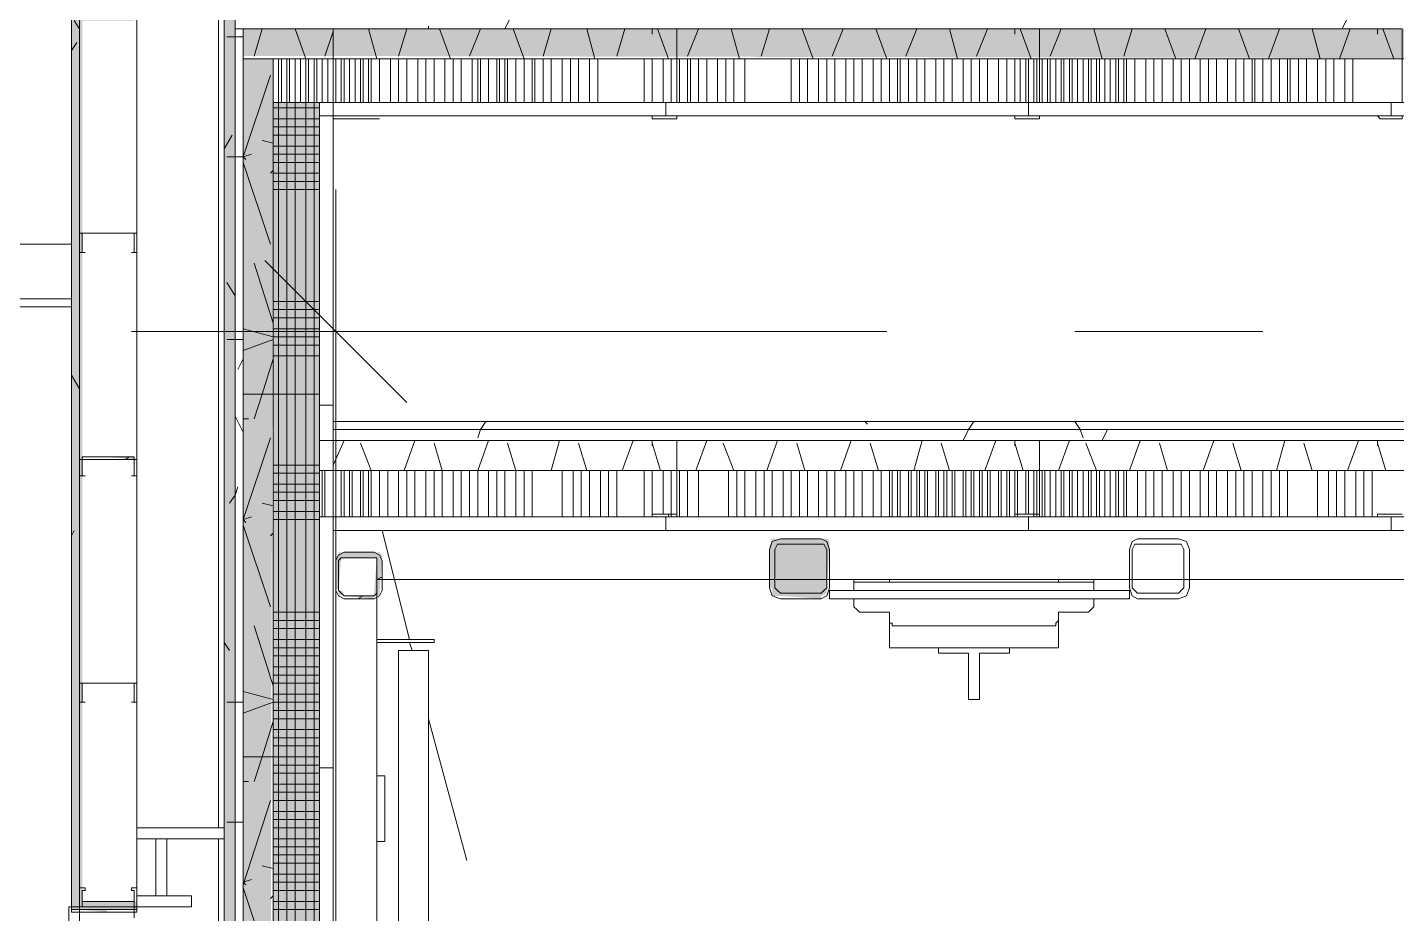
# Model space of a CAD drawing. Header units: metres. Extents: x -2 to 237, y -8 to 52.
# Drawn here: x 41.071 to 43.373, y 32.664 to 34.154 of the extents above; entities that cross this region are included whole.
import ezdxf

# ---------------------------------------------------------------- set-up
doc = ezdxf.new("R2010")
doc.units = ezdxf.units.M
doc.layers.add('HVAC - Ductos', color=5, linetype='Continuous', lineweight=0)
doc.layers.add('PDF3_Geometry', color=7, linetype='Continuous', lineweight=0, true_color=0xaaaaaa)
doc.layers.add('PDF3_Solid Fills', color=7, linetype='Continuous', lineweight=0, true_color=0xffffff)

msp = doc.modelspace()

# ---------------------------------------------------------------- hatches: boundary and pattern name
at = {"layer": 'PDF3_Solid Fills', "lineweight": 0, "transparency": 33554559}
h = msp.add_hatch(color=256, dxfattribs=at)
h.paths.add_polyline_path([(41.1589, 32.6758), (41.1589, 34.1837), (41.1452, 34.1837), (41.1452, 32.6758)])
h.paths.add_polyline_path([(41.1635, 34.1653), (41.2506, 34.1653), (41.2506, 34.1837), (41.1635, 34.1837)])
for points in [[(41.1452, 32.6712), (41.1589, 32.6712), (41.2048, 32.6666), (41.2048, 32.6712), (41.2551, 32.6712), (41.2551, 32.6849), (41.1635, 32.6849), (41.1635, 34.1653), (41.2506, 34.1653), (41.2506, 34.1837), (41.1452, 34.1837)], [(41.4202, 24.0086), (41.4202, 34.1699), (41.4019, 34.1699), (41.4019, 24.0086)], [(41.4339, 34.1058), (41.5852, 34.1058), (43.9872, 34.1012), (43.9915, 34.1012), (43.9915, 34.1058), (44.601, 34.1058), (44.7521, 34.1012), (44.7523, 34.1012), (44.7523, 34.1516), (41.4339, 34.1516)], [(41.4843, 24.0728), (41.4843, 25.4661), (41.4798, 25.4707), (41.4843, 25.5166), (41.4798, 25.5211), (41.4843, 26.8182), (41.4798, 26.8228), (41.4843, 28.3353), (41.4798, 28.3399), (41.4843, 29.5499), (41.4798, 29.5545), (41.4843, 29.5958), (41.4798, 29.6004), (41.4843, 31.0578), (41.4798, 31.0624), (41.4843, 31.1037), (41.4798, 31.1083), (41.4843, 32.3595), (41.4798, 32.3641), (41.4843, 32.4053), (41.4798, 32.4099), (41.4843, 34.1012), (41.4339, 34.1012), (41.4339, 24.0728)], [(41.4843, 24.0728), (41.4843, 25.4661), (41.4798, 25.4707), (41.4843, 25.5166), (41.4798, 25.5211), (41.4843, 26.8182), (41.4798, 26.8228), (41.4843, 28.3353), (41.4798, 28.3399), (41.4843, 29.5499), (41.4798, 29.5545), (41.4843, 29.5958), (41.4798, 29.6004), (41.4843, 31.0578), (41.4798, 31.0624), (41.4843, 31.1037), (41.4798, 31.1083), (41.4843, 32.3595), (41.4798, 32.3641), (41.4843, 32.4053), (41.4798, 32.4099), (41.4843, 34.1012), (41.4339, 34.1012), (41.4339, 24.0728)], [(42.4194, 33.2899), (42.4148, 33.2945), (42.3231, 33.2945), (42.3185, 33.2808), (42.3185, 33.212), (42.3231, 33.212), (42.3231, 33.1983), (42.3369, 33.1983), (42.4056, 33.1937), (42.4056, 33.1983), (42.4148, 33.2029)]]:
    msp.add_hatch(color=256, dxfattribs=at).paths.add_polyline_path(points)
h = msp.add_hatch(color=256, dxfattribs=at)
h.paths.add_polyline_path([(41.5119, 29.6004), (41.4843, 29.5958), (41.4843, 29.5545), (41.5119, 29.5545), (41.4843, 29.5499), (41.4843, 28.3399), (41.5119, 28.3399), (41.4843, 28.3353), (41.4843, 26.8228), (41.5119, 26.8228), (41.4843, 26.8182), (41.4843, 26.7724), (41.5622, 26.7724), (41.5622, 34.0279), (41.4843, 34.0279), (41.4843, 32.4099), (41.5119, 32.4099), (41.4843, 32.4053), (41.4843, 32.3641), (41.5119, 32.3641), (41.4843, 32.3595), (41.4843, 31.1083), (41.5119, 31.1083), (41.4843, 31.1037), (41.4843, 31.0624), (41.5119, 31.0624), (41.4843, 31.0578), (41.4843, 29.6004)])
h.paths.add_polyline_path([(41.5119, 25.4707), (41.4843, 25.4661), (41.4843, 24.1506), (41.5622, 24.1506), (41.5622, 26.7678), (41.4843, 26.7678), (41.4843, 25.5211), (41.5119, 25.5211), (41.4843, 25.5166), (41.4843, 25.4707)])
h = msp.add_hatch(color=256, dxfattribs=at)
h.paths.add_polyline_path([(41.5119, 29.6004), (41.4843, 29.5958), (41.4843, 29.5545), (41.5119, 29.5545), (41.4843, 29.5499), (41.4843, 28.3399), (41.5119, 28.3399), (41.4843, 28.3353), (41.4843, 26.8228), (41.5119, 26.8228), (41.4843, 26.8182), (41.4843, 26.7724), (41.5622, 26.7724), (41.5622, 34.0279), (41.4843, 34.0279), (41.4843, 32.4099), (41.5119, 32.4099), (41.4843, 32.4053), (41.4843, 32.3641), (41.5119, 32.3641), (41.4843, 32.3595), (41.4843, 31.1083), (41.5119, 31.1083), (41.4843, 31.1037), (41.4843, 31.0624), (41.5119, 31.0624), (41.4843, 31.0578), (41.4843, 29.6004)])
h.paths.add_polyline_path([(41.5119, 25.4707), (41.4843, 25.4661), (41.4843, 24.1506), (41.5622, 24.1506), (41.5622, 26.7678), (41.4843, 26.7678), (41.4843, 25.5211), (41.5119, 25.5211), (41.4843, 25.5166), (41.4843, 25.4707)])
h = msp.add_hatch(color=256, dxfattribs=at)
h.paths.add_polyline_path([(41.2506, 33.4275), (41.2506, 33.432), (41.2048, 33.432)])
h.paths.add_polyline_path([(41.1635, 33.4275), (41.1589, 33.4275), (41.1589, 33.4), (41.1589, 33.4)])
h = msp.add_hatch(color=256, dxfattribs=at)
h.paths.add_polyline_path([(41.5943, 33.2075), (41.5943, 33.1983), (41.6035, 33.2029), (41.5989, 33.2075)])
h.paths.add_polyline_path([(41.5898, 33.2075), (41.5943, 33.212), (41.5989, 33.2625), (41.6585, 33.2625), (41.6539, 33.2029), (41.6631, 33.1983), (41.6631, 33.2029), (41.6677, 33.2664), (41.6677, 33.2671), (41.6631, 33.2716), (41.5943, 33.2716), (41.5898, 33.2625)])
h.paths.add_polyline_path([(41.6035, 33.1983), (41.6537, 33.1937), (41.6539, 33.1937), (41.6539, 33.1983)])

# ---------------------------------------------------------------- linework, layer by layer
at = {"layer": 'HVAC - Ductos', "lineweight": 0}
for points in [[(41.5898, 24.2057), (41.5898, 29.1099), (41.5898, 33.8812)], [(41.4706, 33.7621), (41.5898, 33.6429), (41.7089, 33.5237)], [(41.3515, 33.6429), (41.5898, 33.6429), (41.8281, 33.6429)]]:
    msp.add_lwpolyline(points, dxfattribs=at)
at = {"layer": 'PDF3_Geometry', "lineweight": 0}
for points in [[(41.2506, 32.6575), (41.2506, 32.6757), (41.2552, 32.6757), (41.2552, 34.1653), (41.2552, 34.1837), (41.2552, 34.1653), (41.2552, 32.6849), (41.2552, 32.6712), (41.2552, 32.6666), (41.1452, 32.6666), (41.1452, 34.1837), (41.1589, 34.1837), (41.1452, 34.1837), (41.1452, 32.6757), (41.1406, 32.6757), (41.1406, 25.2094), (41.2506, 25.2094), (41.2506, 25.3194)], [(44.8165, 34.1837), (44.8027, 34.1837), (44.6515, 34.1837), (41.4019, 34.1837), (41.2552, 34.1837), (41.2552, 32.6666), (41.1589, 32.6666), (41.1589, 34.1837), (41.1452, 34.1837), (41.1452, 32.6712), (41.1589, 32.6712), (41.1589, 32.6666), (41.2552, 32.6666)], [(41.5119, 34.1837), (41.4019, 34.1837), (41.2552, 34.1837), (41.2552, 32.6757), (41.1589, 32.6757), (41.1589, 34.1837), (41.1452, 34.1837), (41.1589, 34.1837), (41.1452, 34.1837), (41.1452, 32.6757), (41.1589, 32.6757), (41.1589, 34.1653), (41.1589, 32.6849)], [(41.1452, 32.6757), (41.1452, 34.1837), (41.1452, 32.6757)], [(41.1452, 32.6666), (41.1452, 34.1837), (41.1452, 32.6666)], [(41.5119, 34.1837), (41.4019, 34.1837), (41.4019, 34.005), (41.4019, 24.1736), (41.4019, 23.9902), (44.8348, 23.9902), (45.4077, 23.9902), (45.4077, 24.0086), (44.8623, 24.0086)], [(41.4019, 32.8087), (41.4019, 34.1837), (41.4019, 32.8087)], [(41.4019, 32.8087), (41.4019, 34.1837), (41.4019, 32.8087)], [(41.4019, 32.8087), (41.4019, 34.1837), (41.4019, 32.8087)], [(41.4019, 32.8087), (41.4019, 34.1837), (41.4019, 32.8087)], [(41.4019, 23.9948), (41.4019, 34.1837), (41.4019, 23.9948)], [(44.8348, 24.0086), (41.4202, 24.0086), (41.4202, 24.0224), (41.5852, 24.0224), (42.1627, 24.0224), (41.5852, 24.0224), (41.4339, 24.0224), (41.4339, 24.0728), (41.4339, 24.1736), (41.4339, 34.005), (41.4339, 34.1012), (41.4339, 34.1516), (42.1214, 34.1516), (41.4202, 34.1516), (41.4202, 34.1699), (44.8027, 34.1699), (44.8027, 34.1516), (44.601, 34.1516)], [(45.7882, 24.0086), (45.7882, 23.9902), (45.4077, 23.9902), (45.4077, 24.0086), (44.8348, 24.0086), (44.8348, 23.9948), (44.8348, 23.9994), (44.8348, 24.0086), (41.4202, 24.0086), (41.4202, 24.0224), (41.4202, 24.1736), (41.4202, 34.005), (41.4202, 34.1516), (41.4202, 34.1699), (44.6515, 34.1699), (44.8027, 34.1699), (44.8165, 34.1699)], [(43.3818, 34.1012), (42.7723, 34.1012), (42.1627, 34.1012), (41.5852, 34.1012), (41.4339, 34.1012), (41.4339, 34.1516), (42.1214, 34.1516)], [(42.7356, 34.1516), (42.1627, 34.1516)], [(43.3452, 34.1516), (42.7723, 34.1516)], [(42.1627, 24.0224), (41.5852, 24.0224), (41.4339, 24.0224), (41.4339, 24.0728), (41.5852, 24.0728), (44.6515, 24.0728), (44.8348, 24.0728), (44.8348, 24.0224), (44.8348, 24.0728), (44.6515, 24.0728), (41.5852, 24.0728), (41.4843, 24.0728), (41.4843, 24.1506), (41.4843, 24.1736), (41.4843, 24.4944), (41.4843, 24.0728), (41.4339, 24.0728), (41.4339, 34.1012), (41.4843, 34.1012), (41.4843, 33.5375), (41.4843, 32.9279), (41.4843, 32.4099)], [(41.5622, 31.7637), (41.5622, 32.3595), (41.5622, 34.0279), (41.4843, 34.0279), (41.4843, 33.5375), (41.4843, 32.9279), (41.4843, 32.4099), (41.4843, 32.9279), (41.4843, 33.5375), (41.4843, 34.005), (41.4843, 34.0279), (41.4843, 34.1012), (41.5852, 34.1012), (42.1627, 34.1012), (42.7723, 34.1012), (43.3818, 34.1012)], [(41.5622, 33.4091), (41.5622, 33.4595), (41.5622, 34.005), (41.5622, 34.0279), (41.5852, 34.0279), (42.1627, 34.0279), (42.7723, 34.0279), (43.3818, 34.0279), (43.9915, 34.0279), (44.601, 34.0279), (44.6515, 34.0279), (44.6744, 34.0279), (44.6744, 33.5329)], [(41.4019, 34.005), (41.4019, 24.1736)], [(41.5852, 24.1736), (41.5852, 24.5906), (44.0418, 24.5906), (44.0418, 24.609), (44.0418, 24.774), (44.0418, 33.3083), (44.0418, 33.4779), (44.0418, 33.4916), (41.5852, 33.4916), (41.5852, 34.005), (44.6515, 34.005), (44.6515, 24.1736)], [(40.916, 33.6979), (41.1452, 33.6979)], [(42.5156, 33.6429), (41.2461, 33.6429)], [(43.1481, 33.6429), (42.8318, 33.6429)], [(41.5852, 33.4916), (41.5852, 33.4779)], [(44.0098, 24.774), (44.0098, 33.3083), (44.0098, 33.4091), (44.0098, 33.4595), (41.5852, 33.4595), (41.5852, 33.4779), (44.0235, 33.4779), (44.0235, 33.4595), (44.0235, 33.3083), (44.0235, 24.774)], [(43.9594, 28.6012), (43.9594, 29.2108), (43.9594, 29.8203), (43.9594, 30.43), (43.9594, 31.0395), (43.9594, 31.6491), (43.9594, 32.2587), (43.9594, 32.8683), (43.9594, 33.3083), (43.9594, 33.3312), (43.9594, 33.4091), (43.3818, 33.4091), (42.7723, 33.4091), (42.1627, 33.4091), (41.5852, 33.4091), (41.5622, 33.4091), (41.5622, 33.4595), (41.5852, 33.4595)], [(43.3818, 33.4595), (43.3452, 33.4595), (43.3406, 33.4595), (43.3406, 33.4504), (43.3406, 33.4595), (43.3452, 33.4595), (43.3818, 33.4595)], [(43.8585, 33.3083), (43.8814, 33.3083), (43.8814, 24.7786), (43.8814, 33.3083), (43.8814, 33.3312), (43.3727, 33.3312), (43.8814, 33.3312), (43.8814, 33.3083), (41.5852, 33.3083), (41.5852, 33.3312), (42.1306, 33.3312), (41.5852, 33.3312), (41.5622, 33.3312), (41.5622, 33.4091), (41.5852, 33.4091), (42.1627, 33.4091), (42.7723, 33.4091), (43.3818, 33.4091), (43.9594, 33.4091), (43.9594, 33.3312), (43.3727, 33.3312)], [(42.1306, 33.3312), (41.5852, 33.3312), (41.5622, 33.3312), (41.5622, 32.3595), (41.5622, 31.7637), (41.5622, 32.3595), (41.5622, 33.3312), (41.5852, 33.3312), (41.5852, 32.4374)], [(42.1489, 33.3312), (42.1489, 33.3358)], [(42.1535, 33.3312), (42.7402, 33.3312)], [(42.7631, 33.3312), (43.3544, 33.3312)], [(43.3818, 33.3358), (43.3406, 33.3358), (43.3406, 33.3312), (43.3635, 33.3312), (43.3635, 33.3129), (43.3635, 33.3083), (43.3818, 33.3083), (43.3452, 33.3083), (43.3406, 33.3083), (43.3452, 33.3083), (43.3498, 33.3083), (43.3452, 33.3083), (43.3406, 33.3083), (43.3452, 33.3083), (43.3818, 33.3083), (43.3635, 33.3083), (43.3635, 33.3129), (43.3635, 33.3312), (43.3818, 33.3312)], [(41.5852, 32.4374), (41.5852, 33.3083), (43.8585, 33.3083)], [(41.6677, 33.3083), (41.7135, 33.1249)], [(41.6585, 33.2257), (43.8494, 33.2257), (43.8494, 30.5262), (41.6585, 30.5262), (41.6585, 33.2257), (43.8494, 33.2257), (43.8494, 30.5262), (41.6585, 30.5262), (41.6585, 33.2257), (41.6677, 33.2303)], [(42.4606, 33.2166), (42.4606, 33.2212), (42.4606, 33.2257), (42.4606, 33.2212), (42.4606, 33.2166), (42.4606, 33.2075)], [(42.4606, 33.2257), (42.4652, 33.2257), (42.4698, 33.2257), (42.5156, 33.2257), (42.5202, 33.2257), (42.5248, 33.2257), (42.5294, 33.2257), (42.7952, 33.2257), (42.7998, 33.2257), (42.8044, 33.2257), (42.8089, 33.2257), (42.8548, 33.2257), (42.8594, 33.2257), (42.8639, 33.2257)], [(42.4606, 33.2212), (42.4652, 33.2212), (42.4698, 33.2212), (42.5156, 33.2212), (42.5202, 33.2212), (42.5248, 33.2212), (42.5294, 33.2212), (42.7952, 33.2212), (42.7998, 33.2212), (42.8044, 33.2212), (42.8089, 33.2212), (42.8548, 33.2212), (42.8594, 33.2212), (42.8639, 33.2212)], [(42.4835, 33.2257), (42.511, 33.2257)], [(42.511, 33.2212), (42.4835, 33.2212)], [(42.5156, 33.2257), (42.5202, 33.2257), (42.5156, 33.2257)], [(42.5156, 33.2212), (42.5202, 33.2212), (42.5156, 33.2212)], [(42.5202, 33.2257), (42.5202, 33.2212)], [(42.8044, 33.2212), (42.8044, 33.2257)], [(42.8089, 33.2257), (42.8044, 33.2257), (42.8089, 33.2257)], [(42.8089, 33.2212), (42.8044, 33.2212), (42.8089, 33.2212)], [(42.8135, 33.2257), (42.841, 33.2257)], [(42.841, 33.2212), (42.8135, 33.2212)], [(42.8639, 33.2075), (42.8639, 33.2166), (42.8639, 33.2212), (42.8639, 33.2257), (42.8639, 33.2212), (42.8639, 33.2166)], [(41.6265, 33.1937), (41.6356, 33.1983)], [(42.8639, 33.1937), (42.8639, 33.18), (42.8594, 33.1754), (42.8548, 33.1708), (42.8089, 33.1708), (42.8044, 33.1708), (42.8044, 33.1662), (42.8044, 33.157), (42.7998, 33.1525), (42.7998, 33.1479), (42.7952, 33.1479), (42.5294, 33.1479), (42.5248, 33.1479), (42.5248, 33.1525), (42.5202, 33.1525), (42.5202, 33.157), (42.5202, 33.1662), (42.5202, 33.1708), (42.5156, 33.1708), (42.4698, 33.1708), (42.4652, 33.1754), (42.4606, 33.18), (42.4606, 33.1937)], [(42.5202, 33.1662), (42.5202, 33.1249), (42.5202, 33.1203), (42.5202, 33.1157), (42.5202, 33.1112), (42.8044, 33.1112), (42.8044, 33.1157), (42.8044, 33.1203), (42.8044, 33.1249), (42.8044, 33.1662)], [(41.7135, 33.1203), (41.7181, 33.1066)], [(41.7456, 32.5795), (41.7456, 32.2816), (41.7456, 33.1066), (41.6952, 33.1066), (41.6952, 32.2816), (41.6952, 31.7179), (41.6952, 32.2816), (41.6952, 32.5979), (41.6493, 32.5979), (41.6493, 32.5474)], [(41.6585, 33.102), (41.6585, 33.0653), (41.6585, 33.102)], [(41.6585, 33.0653), (41.6585, 33.102)], [(41.6585, 33.0653), (41.6585, 33.102)], [(41.6493, 32.5062), (41.6493, 32.5979), (41.6952, 32.5979), (41.6952, 33.0745)], [(41.7456, 32.5979), (41.7456, 32.2816), (41.7456, 33.0745)], [(41.7456, 32.992), (41.8098, 32.7537)], [(41.6585, 32.8958), (41.6585, 32.7858)], [(41.6585, 32.8591), (41.6585, 32.8545), (41.6585, 32.8591), (41.6585, 32.8866), (41.6585, 32.8912), (41.6585, 32.8866)], [(41.6585, 32.8087), (41.6585, 32.8041), (41.6585, 32.8087), (41.6585, 32.8362), (41.6585, 32.8407), (41.6585, 32.8362)], [(41.4019, 32.8087), (41.2552, 32.8087), (41.4019, 32.8087)], [(41.4019, 32.8087), (41.4019, 32.7903), (41.3056, 32.7903), (41.4019, 32.7903)], [(41.2872, 32.7903), (41.2872, 32.6941), (41.2872, 32.7903)], [(41.4019, 32.3595), (41.4019, 32.7903)], [(41.4019, 32.7903), (41.4019, 32.3595)], [(41.1635, 32.6849), (41.2506, 32.6849)], [(41.3056, 32.6941), (41.3469, 32.6941), (41.3056, 32.6941)], [(41.2552, 25.1957), (41.2872, 25.1957), (41.2872, 25.1911), (41.2552, 25.1911), (41.2552, 25.2094), (41.1589, 25.2094), (41.1589, 32.6757), (41.1452, 32.6757)], [(41.1589, 32.6712), (41.2552, 32.6712)], [(41.2552, 32.6666), (41.2552, 32.6712)]]:
    msp.add_lwpolyline(points, dxfattribs=at)
for points in [[(41.1452, 32.6757), (41.1589, 32.6757), (41.1589, 34.1837), (41.1452, 34.1837)], [(41.1452, 32.6666), (41.1589, 32.6666), (41.1589, 34.1837), (41.1452, 34.1837)], [(41.3927, 32.8087), (41.3927, 34.1837)], [(41.3927, 32.8087), (41.3927, 34.1837)], [(41.4019, 34.005), (41.4019, 34.1699), (41.4019, 34.1837), (41.4019, 34.1699)], [(41.4202, 24.0086), (41.4202, 34.1699), (41.4019, 34.1699), (41.4019, 24.0086)], [(41.4202, 34.1516), (41.4202, 24.0224), (41.4339, 24.0224), (41.4339, 34.1516)], [(41.4339, 34.1516), (41.4339, 34.1287), (41.4339, 34.1516), (41.5852, 34.1516), (41.5852, 34.0783), (41.5852, 34.1516)], [(41.5852, 34.0004), (41.6631, 34.0004), (41.5852, 34.0004), (41.5852, 34.1516)], [(41.6127, 34.1516), (41.5852, 34.1516)], [(42.1214, 34.0279), (42.1444, 34.0279), (42.1444, 34.005), (42.1627, 34.005), (42.1214, 34.005), (42.126, 34.005), (42.1214, 34.005), (42.1214, 34.0004), (42.1627, 34.0004), (42.1627, 34.005), (42.1444, 34.005), (42.1444, 34.0279), (42.1627, 34.0279), (42.1627, 34.1516), (42.1214, 34.1516), (42.1214, 34.1425), (42.1214, 34.1516), (42.1627, 34.1516), (42.1627, 34.0279)], [(42.7356, 34.1516), (42.1627, 34.1516)], [(42.731, 34.0279), (42.7539, 34.0279), (42.7539, 34.005), (42.7723, 34.005), (42.731, 34.005), (42.7402, 34.005), (42.731, 34.005), (42.731, 34.0004), (42.7723, 34.0004), (42.7723, 34.005), (42.7539, 34.005), (42.7539, 34.0279), (42.7723, 34.0279), (42.7723, 34.1516), (42.7356, 34.1516), (42.731, 34.1516), (42.731, 34.1425), (42.731, 34.1516), (42.7356, 34.1516), (42.7723, 34.1516), (42.7723, 34.0279)], [(43.3452, 34.1516), (42.7723, 34.1516)], [(43.3406, 34.0279), (43.3635, 34.0279), (43.3635, 34.005), (43.3818, 34.005), (43.3452, 34.005), (43.3406, 34.005), (43.3452, 34.005), (43.3498, 34.005), (43.3452, 34.005), (43.3406, 34.005), (43.3452, 34.0004), (43.3818, 34.0004), (43.3818, 34.005), (43.3635, 34.005), (43.3635, 34.0279), (43.3818, 34.0279), (43.3818, 34.1516), (43.3452, 34.1516), (43.3406, 34.1516), (43.3406, 34.1425), (43.3406, 34.1516), (43.3452, 34.1516), (43.3818, 34.1516), (43.3818, 34.0279)], [(41.4843, 34.0279), (41.5852, 34.0279), (42.1627, 34.0279), (42.7723, 34.0279), (43.3818, 34.0279), (43.9915, 34.0279), (44.601, 34.0279), (44.6515, 34.0279), (44.6744, 34.0279), (44.6744, 34.1012), (44.6515, 34.1012), (44.601, 34.1012), (43.9915, 34.1012), (43.3818, 34.1012), (42.7723, 34.1012), (42.1627, 34.1012), (41.5852, 34.1012), (41.4843, 34.1012)], [(44.6515, 34.005), (44.6515, 34.0279), (44.601, 34.0279), (43.9915, 34.0279), (43.3818, 34.0279), (42.7723, 34.0279), (42.1627, 34.0279), (41.5852, 34.0279), (41.5622, 34.0279), (41.5622, 34.005), (41.5852, 34.005)], [(41.5852, 34.005), (41.5622, 34.005), (41.5622, 33.4595), (41.5852, 33.4595)], [(41.1452, 33.7895), (38.4685, 33.7895), (38.4685, 33.6979), (38.4685, 33.6841), (41.1452, 33.6841)], [(41.2552, 33.7758), (41.2552, 33.8079), (41.2506, 33.8079), (41.1635, 33.8079), (41.1589, 33.8079), (41.1589, 33.7758), (41.1681, 33.7758), (41.1635, 33.7758), (41.1635, 33.8079), (41.2506, 33.8079), (41.2506, 33.7758), (41.2461, 33.7758)], [(41.5622, 33.4962), (41.5622, 33.5191), (41.5852, 33.5191), (41.5852, 33.5375), (41.5852, 33.5007), (41.5852, 33.4962), (41.5852, 33.5007), (41.5852, 33.5053), (41.5852, 33.5007), (41.5852, 33.4962), (41.5852, 33.5007), (41.5852, 33.5375), (41.5852, 33.5191), (41.5806, 33.5191), (41.5622, 33.5191), (41.5622, 33.5375), (41.4339, 33.5375), (41.4339, 33.5007), (41.4339, 33.4962), (41.4431, 33.4962), (41.4339, 33.4962), (41.4339, 33.5007), (41.4339, 33.5375), (41.5622, 33.5375)], [(41.5852, 33.4779), (44.0418, 33.4779), (44.0418, 33.4916), (41.5852, 33.4916)], [(41.5852, 33.4595), (44.0235, 33.4595), (44.0235, 33.4779), (41.5852, 33.4779)], [(44.0098, 33.4595), (41.5622, 33.4595), (41.5622, 33.4091), (41.5852, 33.4091), (42.1627, 33.4091), (42.7723, 33.4091), (43.3818, 33.4091), (44.0052, 33.4091), (44.0098, 33.4091)], [(41.5852, 33.3083), (41.6631, 33.3083), (41.5852, 33.3083), (41.5852, 33.4595)], [(41.6127, 33.4595), (41.5852, 33.4595)], [(42.1214, 33.3312), (42.1444, 33.3312), (42.1444, 33.3129), (42.1444, 33.3083), (42.1627, 33.3083), (42.1214, 33.3083), (42.126, 33.3083), (42.1214, 33.3083), (42.1627, 33.3083), (42.1444, 33.3083), (42.1444, 33.3129), (42.1444, 33.3312), (42.1627, 33.3312), (42.1627, 33.3358), (42.1627, 33.4595), (42.1214, 33.4595), (42.1214, 33.4504), (42.1214, 33.4595), (42.1627, 33.4595), (42.1627, 33.3358), (42.1214, 33.3358)], [(42.731, 33.3312), (42.7539, 33.3312), (42.7539, 33.3129), (42.7539, 33.3083), (42.7723, 33.3083), (42.731, 33.3083), (42.7402, 33.3083), (42.731, 33.3083), (42.7723, 33.3083), (42.7539, 33.3083), (42.7539, 33.3129), (42.7539, 33.3312), (42.7723, 33.3312), (42.7723, 33.3358), (42.7723, 33.4595), (42.7356, 33.4595), (42.731, 33.4595), (42.731, 33.4504), (42.731, 33.4595), (42.7356, 33.4595), (42.7723, 33.4595), (42.7723, 33.3358), (42.731, 33.3358)], [(41.2552, 33.3999), (41.2552, 33.4275), (41.2506, 33.4275), (41.2506, 33.432), (41.1635, 33.432), (41.1635, 33.4275), (41.1589, 33.4275), (41.1589, 33.3999), (41.1681, 33.3999), (41.1635, 33.3999), (41.1635, 33.4275), (41.2506, 33.4275), (41.2506, 33.3999), (41.2461, 33.3999)], [(42.1535, 33.3312), (42.7402, 33.3312)], [(42.7631, 33.3312), (43.3544, 33.3312)], [(42.4194, 33.2762), (42.4148, 33.2899), (42.4056, 33.2945), (42.3369, 33.2945), (42.3231, 33.2899), (42.3185, 33.2762), (42.3185, 33.212), (42.3231, 33.1983), (42.3369, 33.1937), (42.4056, 33.1937), (42.4148, 33.1983), (42.4194, 33.212)], [(42.3369, 33.2854), (42.4056, 33.2854), (42.4102, 33.2854), (42.4148, 33.2762), (42.4148, 33.212), (42.4102, 33.2075), (42.4056, 33.2029), (42.3369, 33.2029), (42.3323, 33.2075), (42.3277, 33.212), (42.3277, 33.2762), (42.3323, 33.2854)], [(43.0244, 33.2762), (43.0198, 33.2899), (43.006, 33.2945), (42.9372, 33.2945), (42.9281, 33.2899), (42.9235, 33.2762), (42.9235, 33.212), (42.9281, 33.1983), (42.9372, 33.1937), (43.006, 33.1937), (43.0198, 33.1983), (43.0244, 33.212)], [(42.9372, 33.2854), (43.006, 33.2854), (43.0106, 33.2854), (43.0152, 33.2762), (43.0152, 33.212), (43.0106, 33.2075), (43.006, 33.2029), (42.9372, 33.2029), (42.9327, 33.2075), (42.9281, 33.212), (42.9281, 33.2762), (42.9327, 33.2854)], [(41.5898, 33.2075), (41.5943, 33.1983), (41.6035, 33.1937), (41.6539, 33.1937), (41.6631, 33.1983), (41.6677, 33.2075), (41.6677, 33.2579), (41.6631, 33.267), (41.6539, 33.2716), (41.6035, 33.2716), (41.5943, 33.267), (41.5898, 33.2579)], [(41.6539, 33.1983), (41.6035, 33.1983), (41.5989, 33.2029), (41.5943, 33.2075), (41.5943, 33.2579), (41.5989, 33.2625), (41.6035, 33.2625), (41.6539, 33.2625), (41.6585, 33.2625), (41.6585, 33.2579), (41.6585, 33.2075), (41.6585, 33.2029)], [(42.9235, 33.2075), (42.4194, 33.2075), (42.4194, 33.1937), (42.9235, 33.1937)], [(41.7548, 33.1249), (41.6585, 33.1249), (41.6585, 33.0516), (41.6585, 33.1203), (41.7548, 33.1203)], [(41.6585, 33.0653), (41.6585, 33.102)], [(41.6585, 33.102), (41.6585, 33.0653)], [(42.6714, 33.0241), (42.6714, 33.102), (42.7219, 33.102), (42.7219, 33.1112), (42.6027, 33.1112), (42.6027, 33.102), (42.6531, 33.102), (42.6531, 33.0241)], [(41.2552, 33.0195), (41.2552, 33.0516), (41.2506, 33.0516), (41.1635, 33.0516), (41.1589, 33.0516), (41.1589, 33.0195), (41.1681, 33.0195), (41.1635, 33.0195), (41.1635, 33.0516), (41.2506, 33.0516), (41.2506, 33.0195), (41.2461, 33.0195)], [(41.5622, 32.8866), (41.5622, 32.9095), (41.5852, 32.9095), (41.5852, 32.9279), (41.5852, 32.8866), (41.5852, 32.8958), (41.5852, 32.8866), (41.5852, 32.9279), (41.5852, 32.9095), (41.5806, 32.9095), (41.5622, 32.9095), (41.5622, 32.9279), (41.4339, 32.9279), (41.4339, 32.8912), (41.4339, 32.8866), (41.4431, 32.8866), (41.4339, 32.8866), (41.4339, 32.8912), (41.4339, 32.9279), (41.5622, 32.9279)], [(41.6723, 32.7858), (41.6723, 32.8958), (41.6631, 32.8958), (41.6585, 32.8958), (41.6585, 32.7858), (41.6631, 32.7858)], [(41.2552, 32.7903), (41.2872, 32.7903), (41.3056, 32.7903), (41.3056, 32.6941), (41.3469, 32.6941), (41.2552, 32.6941), (41.2552, 32.6757), (41.3469, 32.6757), (41.2552, 32.6757), (41.2552, 32.6941), (41.2872, 32.6941), (41.2552, 32.6941), (41.2872, 32.6941), (41.2872, 32.7903), (41.2872, 32.6941), (41.3056, 32.6941), (41.3056, 32.7903), (41.2872, 32.7903), (41.2552, 32.7903), (41.2552, 32.8087), (41.4019, 32.8087), (41.2552, 32.8087)], [(41.3927, 32.3595), (41.3927, 32.7903)], [(41.3973, 32.3595), (41.3927, 32.3595), (41.3973, 32.3595), (41.4019, 32.3595), (41.4019, 32.7903), (41.4019, 32.3595), (41.4019, 32.7903), (41.4019, 32.3595), (41.3973, 32.3595), (41.3927, 32.3595)], [(41.3927, 32.3595), (41.3927, 32.7903)], [(41.4019, 32.3595), (41.4019, 32.7903)], [(41.1589, 32.7079), (41.1589, 32.6757), (41.1635, 32.6757), (41.2506, 32.6757), (41.2552, 32.6757), (41.2552, 32.7079), (41.2461, 32.7079), (41.2461, 32.7033), (41.2506, 32.7033), (41.2506, 32.6757), (41.1635, 32.6757), (41.1635, 32.7033), (41.1681, 32.7033), (41.1681, 32.7079)], [(41.3469, 32.6941), (41.3469, 32.6757)], [(41.1589, 32.6757), (41.2506, 32.6757)]]:
    msp.add_lwpolyline(points, close=True, dxfattribs=at)
at = {"layer": 'PDF3_Geometry', "color": 254, "lineweight": 0, "true_color": 0xeaeaea}
for points in [[(43.2902, 34.1699), (43.2948, 34.1791), (43.2902, 34.1699), (43.281, 34.1516)], [(41.7456, 34.1562), (41.7456, 34.1516)], [(41.8831, 34.1699), (41.8831, 34.1745), (41.8831, 34.1699), (41.8739, 34.1516)], [(41.4202, 34.1379), (41.4064, 34.1379), (41.4202, 34.1379), (41.4339, 34.1379)], [(41.7548, 34.0279), (41.7548, 34.1012)], [(41.8464, 34.1012), (41.8464, 34.0279)], [(41.8923, 34.1012), (41.8923, 34.0279)], [(41.906, 34.1012), (41.906, 34.0279)], [(42.1994, 34.1012), (42.1994, 34.0279)], [(42.4606, 34.1012), (42.4606, 34.0279)], [(42.4744, 34.1012), (42.4744, 34.0279)], [(42.4927, 34.1012), (42.4927, 34.0279)], [(42.5064, 34.1012), (42.5064, 34.0279)], [(42.5202, 34.1012), (42.5202, 34.0279)], [(42.5523, 34.1012), (42.5523, 34.0279)], [(42.6256, 34.1012), (42.6256, 34.0279)], [(43.0244, 34.0279), (43.0244, 34.1012)], [(43.1023, 34.1012), (43.1023, 34.0279)], [(43.116, 34.1012), (43.116, 34.0279)], [(43.1481, 34.1012), (43.1481, 34.0279)], [(43.1619, 34.1012), (43.1619, 34.0279)], [(43.1756, 34.1012), (43.1756, 34.0279)], [(41.4019, 33.9499), (41.4156, 33.9729)], [(41.4202, 33.9362), (41.4064, 33.9362), (41.4202, 33.9362), (41.4339, 33.9362)], [(41.4064, 33.7254), (41.4202, 33.7025), (41.4202, 33.6979), (41.4202, 33.7025)], [(41.4202, 33.6291), (41.4064, 33.6291), (41.4202, 33.6291), (41.4339, 33.6291)], [(41.4248, 33.5787), (41.4339, 33.5971)], [(41.4202, 33.5007), (41.4339, 33.4733)], [(41.8327, 33.4779), (41.8418, 33.4916), (41.8327, 33.4779), (41.8281, 33.4641)], [(42.4789, 33.4916), (42.4835, 33.4871)], [(42.6531, 33.4779), (42.6622, 33.4916), (42.6531, 33.4779), (42.6439, 33.4595)], [(42.8318, 33.4916), (42.841, 33.4779), (42.8456, 33.4641), (42.841, 33.4779)], [(42.8869, 33.4779), (42.8915, 33.4779), (42.8869, 33.4779), (42.8777, 33.4595)], [(42.6256, 33.4091), (42.6256, 33.3312)], [(42.8135, 33.3312), (42.8135, 33.4091)], [(41.411, 33.3541), (41.4202, 33.3679), (41.4248, 33.3816), (41.4202, 33.3679)], [(41.4019, 33.1203), (41.411, 33.1066)], [(41.4202, 33.0195), (41.4064, 33.0195), (41.4202, 33.0195), (41.4339, 33.0195)], [(41.5622, 32.9004), (41.4843, 32.9004)], [(41.4202, 32.8179), (41.4064, 32.8179), (41.4202, 32.8179), (41.4339, 32.8179)]]:
    msp.add_lwpolyline(points, close=True, dxfattribs=at)
at = {"layer": 'PDF3_Geometry', "color": 7, "lineweight": 0, "true_color": 0xffffff}
for points in [[(41.1498, 34.1653), (41.1589, 34.1516)], [(41.1498, 34.1653), (41.1589, 34.1516)], [(41.1452, 34.1149), (41.1543, 34.1287)], [(41.1452, 34.1149), (41.1543, 34.1287)], [(41.1452, 33.5695), (41.1589, 33.5466)], [(41.1452, 33.5695), (41.1589, 33.5466)], [(41.1452, 33.2991), (41.1498, 33.3083)], [(41.1452, 33.2991), (41.1498, 33.3083)]]:
    msp.add_lwpolyline(points, close=True, dxfattribs=at)
at = {"layer": 'PDF3_Geometry', "color": 254, "lineweight": 0, "true_color": 0xdddddd}
for points in [[(41.466, 34.1516), (41.4523, 34.1058)], [(41.5211, 34.1516), (41.5393, 34.1012)], [(41.5852, 34.1471), (41.5714, 34.1058)], [(41.5898, 34.1516), (41.5852, 34.1516)], [(41.6448, 34.1516), (41.6585, 34.1012)], [(41.7089, 34.1516), (41.6952, 34.1058)], [(41.7639, 34.1516), (41.7823, 34.1012)], [(41.8327, 34.1516), (41.8143, 34.1058)], [(41.8877, 34.1516), (41.906, 34.1012)], [(41.9519, 34.1516), (41.9381, 34.1058)], [(42.0114, 34.1516), (42.0252, 34.1012)], [(42.0756, 34.1516), (42.0619, 34.1058)], [(42.1306, 34.1516), (42.1489, 34.1012)], [(42.1994, 34.1516), (42.181, 34.1058)], [(42.2544, 34.1516), (42.2681, 34.1012)], [(42.3185, 34.1516), (42.3048, 34.1058)], [(42.3735, 34.1516), (42.3918, 34.1012)], [(42.4423, 34.1516), (42.4239, 34.1058)], [(42.4973, 34.1516), (42.5156, 34.1012)], [(42.566, 34.1516), (42.5477, 34.1058)], [(42.6211, 34.1516), (42.6348, 34.1012)], [(42.6852, 34.1516), (42.6668, 34.1058)], [(42.7402, 34.1516), (42.7585, 34.1012)], [(42.8089, 34.1516), (42.7906, 34.1058)], [(42.8639, 34.1516), (42.8777, 34.1012)], [(42.9281, 34.1516), (42.9144, 34.1058)], [(42.9831, 34.1516), (43.0015, 34.1012)], [(43.0519, 34.1516), (43.0335, 34.1012)], [(43.1068, 34.1516), (43.1252, 34.1012)], [(43.1756, 34.1516), (43.1573, 34.1012)], [(43.2306, 34.1516), (43.2444, 34.1012)], [(43.2948, 34.1516), (43.2765, 34.1012)], [(43.3498, 34.1516), (43.3681, 34.1012)], [(41.4339, 33.9362), (41.4385, 33.9316), (41.4339, 33.9362), (41.4477, 33.9408), (41.4339, 33.9362), (41.4798, 34.0737)], [(41.466, 33.9637), (41.4843, 33.9591)], [(41.4339, 33.9271), (41.4798, 33.7895)], [(41.4843, 33.9133), (41.4798, 33.9087)], [(41.4523, 33.7575), (41.4843, 33.6566)], [(41.4339, 33.6475), (41.4843, 33.6337)], [(41.4843, 33.6291), (41.4339, 33.6108)], [(41.4843, 33.5971), (41.466, 33.5375), (41.4523, 33.4962), (41.466, 33.5375)], [(41.4339, 33.3266), (41.4385, 33.322), (41.4339, 33.3266), (41.4477, 33.3312), (41.4339, 33.3266), (41.4798, 33.4641)], [(41.6035, 33.4595), (41.5852, 33.4183)], [(41.631, 33.455), (41.6493, 33.4091)], [(41.7227, 33.4595), (41.7043, 33.4091)], [(41.7548, 33.455), (41.7685, 33.4091)], [(41.8464, 33.4595), (41.8281, 33.4091)], [(41.8785, 33.455), (41.8923, 33.4091)], [(41.9656, 33.4595), (41.9519, 33.4091)], [(41.9977, 33.455), (42.0114, 33.4091)], [(42.0894, 33.4595), (42.0711, 33.4091)], [(42.1214, 33.455), (42.1352, 33.4091)], [(42.2131, 33.4595), (42.1948, 33.4091)], [(42.2406, 33.455), (42.2589, 33.4091)], [(42.3323, 33.4595), (42.3139, 33.4091)], [(42.3644, 33.455), (42.3781, 33.4091)], [(42.456, 33.4595), (42.4377, 33.4091)], [(42.4881, 33.455), (42.5019, 33.4091)], [(42.5752, 33.4595), (42.5614, 33.4091)], [(42.6073, 33.455), (42.6211, 33.4091)], [(42.6989, 33.4595), (42.6806, 33.4091)], [(42.731, 33.455), (42.7448, 33.4091)], [(42.8227, 33.4595), (42.8044, 33.4091)], [(42.8502, 33.455), (42.8685, 33.4091)], [(42.9418, 33.4595), (42.9235, 33.4091)], [(42.9739, 33.455), (42.9877, 33.4091)], [(43.0656, 33.4595), (43.0473, 33.4091)], [(43.0977, 33.455), (43.1114, 33.4091)], [(43.1848, 33.4595), (43.1711, 33.4091)], [(43.2168, 33.455), (43.2306, 33.4091)], [(43.3085, 33.4595), (43.2902, 33.4091)], [(43.3406, 33.455), (43.3544, 33.4091)], [(41.5852, 33.4137), (41.5852, 33.4091)], [(41.466, 33.3541), (41.4843, 33.3495)], [(41.4339, 33.3175), (41.4798, 33.18)], [(41.4843, 33.3037), (41.4798, 33.2991)], [(41.4523, 33.1479), (41.4843, 33.047)], [(41.4339, 33.0379), (41.4843, 33.0241)], [(41.4843, 33.0195), (41.4339, 33.0012)], [(41.4843, 32.9875), (41.466, 32.9279), (41.4523, 32.8866), (41.466, 32.9279)], [(41.4798, 32.8545), (41.4339, 32.7125)], [(41.466, 32.7445), (41.4843, 32.7399)], [(41.4477, 32.7216), (41.4339, 32.717), (41.4385, 32.7125), (41.4339, 32.717)], [(41.4339, 32.7079), (41.4798, 32.5703)], [(41.4843, 32.6941), (41.4798, 32.6895)]]:
    msp.add_lwpolyline(points, close=True, dxfattribs=at)
at = {"layer": 'PDF3_Geometry', "color": 254, "lineweight": 0, "true_color": 0xeaeaea}
for points in [[(41.4843, 34.1012), (41.4843, 34.0279)], [(41.4935, 32.4099), (41.4935, 34.0279), (41.4935, 34.1012)], [(41.4981, 34.1012), (41.4981, 34.0279)], [(41.5073, 32.4099), (41.5073, 34.0279), (41.5073, 34.1012)], [(41.5119, 34.1012), (41.5119, 34.0279)], [(41.5211, 31.7316), (41.5211, 32.3595), (41.5211, 32.9279), (41.5211, 33.5375), (41.5211, 34.0279), (41.5211, 34.1012)], [(41.5302, 34.1012), (41.5302, 34.0279)], [(41.5393, 31.7316), (41.5393, 32.3595), (41.5393, 32.9279), (41.5393, 33.5375), (41.5393, 34.0279), (41.5393, 34.1012)], [(41.5439, 34.1012), (41.5439, 34.0279)], [(41.5531, 31.7316), (41.5531, 32.3595), (41.5531, 32.9279), (41.5531, 33.5375), (41.5531, 34.0279), (41.5531, 34.1012)], [(41.5577, 34.1012), (41.5577, 34.0279)], [(41.5668, 34.0279), (41.5668, 34.1012)], [(41.576, 34.1012), (41.576, 34.0279)], [(41.5852, 34.0279), (41.5852, 34.1012)], [(41.5898, 34.1012), (41.5898, 34.0279)], [(41.5989, 34.0279), (41.5989, 34.1012)], [(41.6035, 34.1012), (41.6035, 34.0279)], [(41.6127, 34.0279), (41.6127, 34.1012)], [(41.6219, 34.1012), (41.6219, 34.0279)], [(41.631, 34.0279), (41.631, 34.1012)], [(41.6356, 34.1012), (41.6356, 34.0279)], [(41.6448, 34.0279), (41.6448, 34.1012)], [(41.6493, 34.1012), (41.6493, 34.0279)], [(41.6631, 34.1012), (41.6631, 34.0279)], [(41.6814, 34.1012), (41.6814, 34.0279)], [(41.6952, 34.1012), (41.6952, 34.0279)], [(41.7089, 34.1012), (41.7089, 34.0279)], [(41.7273, 34.1012), (41.7273, 34.0279)], [(41.741, 34.1012), (41.741, 34.0279)], [(41.7731, 34.1012), (41.7731, 34.0279)], [(41.7869, 34.1012), (41.7869, 34.0279)], [(41.8006, 34.1012), (41.8006, 34.0279)], [(41.8189, 34.1012), (41.8189, 34.0279)], [(41.8281, 34.0279), (41.8281, 34.1012)], [(41.8327, 34.1012), (41.8327, 34.0279)], [(41.8602, 34.0279), (41.8602, 34.1012)], [(41.8648, 34.1012), (41.8648, 34.0279)], [(41.8739, 34.0279), (41.8739, 34.1012)], [(41.8785, 34.1012), (41.8785, 34.0279)], [(41.9198, 34.0279), (41.9198, 34.1012)], [(41.9243, 34.1012), (41.9243, 34.0279)], [(41.9381, 34.1012), (41.9381, 34.0279)], [(41.9519, 34.1012), (41.9519, 34.0279)], [(41.9702, 34.1012), (41.9702, 34.0279)], [(41.9839, 34.1012), (41.9839, 34.0279)], [(41.9977, 34.1012), (41.9977, 34.0279)], [(42.016, 34.1012), (42.016, 34.0279)], [(42.0298, 34.1012), (42.0298, 34.0279)], [(42.1077, 34.0279), (42.1077, 34.1012)], [(42.1214, 34.0279), (42.1214, 34.1012)], [(42.1398, 34.0279), (42.1398, 34.1012)], [(42.1535, 34.0279), (42.1535, 34.1012)], [(42.1673, 34.0279), (42.1673, 34.1012)], [(42.181, 34.0279), (42.181, 34.1012)], [(42.1856, 34.1012), (42.1856, 34.0279)], [(42.2131, 34.1012), (42.2131, 34.0279)], [(42.2314, 34.1012), (42.2314, 34.0279)], [(42.2452, 34.1012), (42.2452, 34.0279)], [(42.2589, 34.1012), (42.2589, 34.0279)], [(42.2773, 34.1012), (42.2773, 34.0279)], [(42.3552, 34.0279), (42.3552, 34.1012)], [(42.3689, 34.0279), (42.3689, 34.1012)], [(42.3827, 34.0279), (42.3827, 34.1012)], [(42.401, 34.0279), (42.401, 34.1012)], [(42.4148, 34.0279), (42.4148, 34.1012)], [(42.4285, 34.0279), (42.4285, 34.1012)], [(42.4469, 34.0279), (42.4469, 34.1012)], [(42.5339, 34.0279), (42.5339, 34.1012)], [(42.5385, 34.1012), (42.5385, 34.0279)], [(42.566, 34.0279), (42.566, 34.1012)], [(42.5798, 34.0279), (42.5798, 34.1012)], [(42.5981, 34.0279), (42.5981, 34.1012)], [(42.6119, 34.0279), (42.6119, 34.1012)], [(42.6439, 34.0279), (42.6439, 34.1012)], [(42.6577, 34.0279), (42.6577, 34.1012)], [(42.6714, 34.0279), (42.6714, 34.1012)], [(42.6852, 34.0279), (42.6852, 34.1012)], [(42.7035, 34.0279), (42.7035, 34.1012)], [(42.7173, 34.0279), (42.7173, 34.1012)], [(42.731, 34.0279), (42.731, 34.1012)], [(42.7402, 34.1012), (42.7402, 34.0279)], [(42.7494, 34.0279), (42.7494, 34.1012)], [(42.7539, 34.1012), (42.7539, 34.0279)], [(42.7631, 34.0279), (42.7631, 34.1012)], [(42.7677, 34.1012), (42.7677, 34.0279)], [(42.7769, 34.0279), (42.7769, 34.1012)], [(42.786, 34.1012), (42.786, 34.0279)], [(42.7906, 34.0279), (42.7906, 34.1012)], [(42.7998, 34.1012), (42.7998, 34.0279)], [(42.8089, 34.0279), (42.8089, 34.1012)], [(42.8135, 34.1012), (42.8135, 34.0279)], [(42.8227, 34.0279), (42.8227, 34.1012)], [(42.8273, 34.1012), (42.8273, 34.0279)], [(42.8364, 34.0279), (42.8364, 34.1012)], [(42.8456, 34.1012), (42.8456, 34.0279)], [(42.8548, 34.0279), (42.8548, 34.1012)], [(42.8594, 34.1012), (42.8594, 34.0279)], [(42.8685, 34.0279), (42.8685, 34.1012)], [(42.8731, 34.1012), (42.8731, 34.0279)], [(42.8823, 34.0279), (42.8823, 34.1012)], [(42.8915, 34.1012), (42.8915, 34.0279)], [(42.9006, 34.0279), (42.9006, 34.1012)], [(42.9052, 34.1012), (42.9052, 34.0279)], [(42.9144, 34.0279), (42.9144, 34.1012)], [(42.9189, 34.1012), (42.9189, 34.0279)], [(42.9327, 34.1012), (42.9327, 34.0279)], [(42.951, 34.1012), (42.951, 34.0279)], [(42.9648, 34.1012), (42.9648, 34.0279)], [(42.9785, 34.1012), (42.9785, 34.0279)], [(42.9969, 34.1012), (42.9969, 34.0279)], [(43.0106, 34.1012), (43.0106, 34.0279)], [(43.0427, 34.1012), (43.0427, 34.0279)], [(43.0564, 34.1012), (43.0564, 34.0279)], [(43.0702, 34.1012), (43.0702, 34.0279)], [(43.0885, 34.1012), (43.0885, 34.0279)], [(43.1298, 34.0279), (43.1298, 34.1012)], [(43.1344, 34.1012), (43.1344, 34.0279)], [(43.1894, 34.0279), (43.1894, 34.1012)], [(43.194, 34.1012), (43.194, 34.0279)], [(43.2077, 34.1012), (43.2077, 34.0279)], [(43.2214, 34.1012), (43.2214, 34.0279)], [(43.2398, 34.1012), (43.2398, 34.0279)], [(43.2535, 34.1012), (43.2535, 34.0279)], [(43.2673, 34.1012), (43.2673, 34.0279)], [(43.2856, 34.1012), (43.2856, 34.0279)], [(43.2994, 34.1012), (43.2994, 34.0279)], [(41.4843, 34.0187), (41.5622, 34.0187)], [(41.4843, 34.0004), (41.5622, 34.0004)], [(41.4843, 33.9866), (41.5622, 33.9866)], [(41.4843, 33.9729), (41.5622, 33.9729)], [(41.4843, 33.9545), (41.5622, 33.9545)], [(41.4843, 33.9408), (41.5622, 33.9408)], [(41.4843, 33.9271), (41.5622, 33.9271)], [(41.4843, 33.9087), (41.5622, 33.9087)], [(41.4843, 33.8949), (41.5622, 33.8949)], [(41.4843, 33.8812), (41.5622, 33.8812)], [(41.4843, 33.6933), (41.5622, 33.6933)], [(41.4843, 33.6795), (41.5622, 33.6795)], [(41.4843, 33.6658), (41.5622, 33.6658)], [(41.4843, 33.6475), (41.5622, 33.6475)], [(41.4843, 33.6337), (41.5622, 33.6337)], [(41.4843, 33.6199), (41.5622, 33.6199)], [(41.4843, 33.6016), (41.5622, 33.6016)], [(41.4843, 33.4183), (41.5622, 33.4183)], [(41.4843, 33.4045), (41.5622, 33.4045)], [(41.5668, 33.3312), (41.5668, 33.4091)], [(41.5714, 33.4091), (41.5714, 33.3312)], [(41.5852, 33.3312), (41.5852, 33.4091)], [(41.5898, 33.4091), (41.5898, 33.3312)], [(41.5989, 33.3312), (41.5989, 33.4091)], [(41.6035, 33.4091), (41.6035, 33.3312)], [(41.6127, 33.3312), (41.6127, 33.4091)], [(41.6173, 33.4091), (41.6173, 33.3312)], [(41.631, 33.3312), (41.631, 33.4091)], [(41.6356, 33.4091), (41.6356, 33.3312)], [(41.6448, 33.3312), (41.6448, 33.4091)], [(41.6493, 33.4091), (41.6493, 33.3312)], [(41.6631, 33.4091), (41.6631, 33.3312)], [(41.6769, 33.4091), (41.6769, 33.3312)], [(41.6952, 33.4091), (41.6952, 33.3312)], [(41.7089, 33.4091), (41.7089, 33.3312)], [(41.7227, 33.4091), (41.7227, 33.3312)], [(41.741, 33.4091), (41.741, 33.3312)], [(41.7548, 33.4091), (41.7548, 33.3312)], [(41.7685, 33.4091), (41.7685, 33.3312)], [(41.7869, 33.4091), (41.7869, 33.3312)], [(41.8006, 33.4091), (41.8006, 33.3312)], [(41.8143, 33.4091), (41.8143, 33.3312)], [(41.8281, 33.3312), (41.8281, 33.4091)], [(41.8464, 33.3312), (41.8464, 33.4091)], [(41.8602, 33.3312), (41.8602, 33.4091)], [(41.8739, 33.3312), (41.8739, 33.4091)], [(41.8923, 33.3312), (41.8923, 33.4091)], [(41.906, 33.3312), (41.906, 33.4091)], [(41.9198, 33.3312), (41.9198, 33.4091)], [(41.9702, 33.4091), (41.9702, 33.3312)], [(41.9885, 33.4091), (41.9885, 33.3312)], [(42.0023, 33.4091), (42.0023, 33.3312)], [(42.016, 33.4091), (42.016, 33.3312)], [(42.0344, 33.4091), (42.0344, 33.3312)], [(42.0481, 33.4091), (42.0481, 33.3312)], [(42.0619, 33.4091), (42.0619, 33.3312)], [(42.1077, 33.3312), (42.1077, 33.4091)], [(42.1214, 33.3312), (42.1214, 33.4091)], [(42.1398, 33.3358), (42.1398, 33.4091)], [(42.1535, 33.3312), (42.1535, 33.4091)], [(42.1673, 33.3312), (42.1673, 33.4091)], [(42.181, 33.3312), (42.181, 33.4091)], [(42.1994, 33.3312), (42.1994, 33.4091)], [(42.2498, 33.4091), (42.2498, 33.3312)], [(42.2635, 33.4091), (42.2635, 33.3312)], [(42.2773, 33.4091), (42.2773, 33.3312)], [(42.2956, 33.4091), (42.2956, 33.3312)], [(42.3094, 33.4091), (42.3094, 33.3312)], [(42.3231, 33.4091), (42.3231, 33.3312)], [(42.3415, 33.4091), (42.3415, 33.3312)], [(42.3552, 33.3312), (42.3552, 33.4091)], [(42.3689, 33.3312), (42.3689, 33.4091)], [(42.3827, 33.3312), (42.3827, 33.4091)], [(42.401, 33.3312), (42.401, 33.4091)], [(42.4148, 33.3312), (42.4148, 33.4091)], [(42.4285, 33.3312), (42.4285, 33.4091)], [(42.4469, 33.3312), (42.4469, 33.4091)], [(42.4606, 33.3312), (42.4606, 33.4091)], [(42.4744, 33.3312), (42.4744, 33.4091)], [(42.4927, 33.3312), (42.4927, 33.4091)], [(42.5064, 33.3312), (42.5064, 33.4091)], [(42.5202, 33.3312), (42.5202, 33.4091)], [(42.5248, 33.4091), (42.5248, 33.3312)], [(42.5339, 33.3312), (42.5339, 33.4091)], [(42.5385, 33.4091), (42.5385, 33.3312)], [(42.5523, 33.3312), (42.5523, 33.4091)], [(42.5568, 33.4091), (42.5568, 33.3312)], [(42.566, 33.3312), (42.566, 33.4091)], [(42.5706, 33.4091), (42.5706, 33.3312)], [(42.5798, 33.3312), (42.5798, 33.4091)], [(42.5844, 33.4091), (42.5844, 33.3312)], [(42.5981, 33.3312), (42.5981, 33.4091)], [(42.6027, 33.4091), (42.6027, 33.3312)], [(42.6119, 33.3312), (42.6119, 33.4091)], [(42.6165, 33.4091), (42.6165, 33.3312)], [(42.6302, 33.4091), (42.6302, 33.3312)], [(42.6439, 33.3312), (42.6439, 33.4091)], [(42.6485, 33.4091), (42.6485, 33.3312)], [(42.6577, 33.3312), (42.6577, 33.4091)], [(42.6622, 33.4091), (42.6622, 33.3312)], [(42.6714, 33.3312), (42.6714, 33.4091)], [(42.676, 33.4091), (42.676, 33.3312)], [(42.6852, 33.3312), (42.6852, 33.4091)], [(42.6898, 33.4091), (42.6898, 33.3312)], [(42.7035, 33.3312), (42.7035, 33.4091)], [(42.7081, 33.4091), (42.7081, 33.3312)], [(42.7173, 33.3312), (42.7173, 33.4091)], [(42.7219, 33.4091), (42.7219, 33.3312)], [(42.731, 33.3312), (42.731, 33.4091)], [(42.7356, 33.4091), (42.7356, 33.3312)], [(42.7494, 33.3358), (42.7494, 33.4091)], [(42.7539, 33.4091), (42.7539, 33.3358)], [(42.7631, 33.3312), (42.7631, 33.4091)], [(42.7677, 33.4091), (42.7677, 33.3312)], [(42.7769, 33.3312), (42.7769, 33.4091)], [(42.7814, 33.4091), (42.7814, 33.3312)], [(42.7906, 33.3312), (42.7906, 33.4091)], [(42.7998, 33.4091), (42.7998, 33.3312)], [(42.8089, 33.3312), (42.8089, 33.4091)], [(42.8227, 33.3312), (42.8227, 33.4091)], [(42.8273, 33.4091), (42.8273, 33.3312)], [(42.8364, 33.3312), (42.8364, 33.4091)], [(42.8456, 33.4091), (42.8456, 33.3312)], [(42.8548, 33.3312), (42.8548, 33.4091)], [(42.8594, 33.4091), (42.8594, 33.3312)], [(42.8685, 33.3312), (42.8685, 33.4091)], [(42.8731, 33.4091), (42.8731, 33.3312)], [(42.8823, 33.3312), (42.8823, 33.4091)], [(42.8915, 33.4091), (42.8915, 33.3312)], [(42.9006, 33.3312), (42.9006, 33.4091)], [(42.9052, 33.4091), (42.9052, 33.3312)], [(42.9144, 33.3312), (42.9144, 33.4091)], [(42.9189, 33.4091), (42.9189, 33.3312)], [(42.9372, 33.4091), (42.9372, 33.3312)], [(42.951, 33.4091), (42.951, 33.3312)], [(42.9648, 33.4091), (42.9648, 33.3312)], [(42.9785, 33.4091), (42.9785, 33.3312)], [(42.9969, 33.4091), (42.9969, 33.3312)], [(43.0106, 33.4091), (43.0106, 33.3312)], [(43.0244, 33.4091), (43.0244, 33.3312)], [(43.0427, 33.4091), (43.0427, 33.3312)], [(43.0564, 33.4091), (43.0564, 33.3312)], [(43.0702, 33.4091), (43.0702, 33.3312)], [(43.0885, 33.4091), (43.0885, 33.3312)], [(43.1023, 33.3312), (43.1023, 33.4091)], [(43.116, 33.3312), (43.116, 33.4091)], [(43.1298, 33.3312), (43.1298, 33.4091)], [(43.1481, 33.3312), (43.1481, 33.4091)], [(43.1619, 33.3312), (43.1619, 33.4091)], [(43.1756, 33.3312), (43.1756, 33.4091)], [(43.1894, 33.3312), (43.1894, 33.4091)], [(43.2398, 33.4091), (43.2398, 33.3312)], [(43.2581, 33.4091), (43.2581, 33.3312)], [(43.2719, 33.4091), (43.2719, 33.3312)], [(43.2856, 33.4091), (43.2856, 33.3312)], [(43.304, 33.4091), (43.304, 33.3312)], [(43.3177, 33.4091), (43.3177, 33.3312)], [(43.3314, 33.4091), (43.3314, 33.3312)], [(41.4843, 33.3862), (41.5622, 33.3862)], [(41.4843, 33.3725), (41.5622, 33.3725)], [(41.4843, 33.3587), (41.5622, 33.3587)], [(41.4843, 33.3403), (41.5622, 33.3403)], [(41.4843, 33.3266), (41.5622, 33.3266)], [(41.4843, 33.1708), (41.5622, 33.1708)], [(41.4843, 33.157), (41.5622, 33.157)], [(41.4843, 33.1433), (41.5622, 33.1433)], [(41.4843, 33.1249), (41.5622, 33.1249)], [(41.4843, 33.1112), (41.5622, 33.1112)], [(41.4843, 33.0975), (41.5622, 33.0975)], [(41.4843, 33.0791), (41.5622, 33.0791)], [(41.4843, 33.0653), (41.5622, 33.0653)], [(41.4843, 33.0516), (41.5622, 33.0516)], [(41.4843, 33.0333), (41.5622, 33.0333)], [(41.4843, 33.0195), (41.5622, 33.0195)], [(41.4843, 33.0058), (41.5622, 33.0058)], [(41.4843, 32.992), (41.5622, 32.992)], [(41.4843, 32.9737), (41.5622, 32.9737)], [(41.4843, 32.9599), (41.5622, 32.9599)], [(41.4843, 32.9462), (41.5622, 32.9462)], [(41.4843, 32.9279), (41.5622, 32.9279)], [(41.4843, 32.9141), (41.5622, 32.9141)], [(41.4843, 32.882), (41.5622, 32.882)], [(41.4843, 32.8683), (41.5622, 32.8683)], [(41.4843, 32.8545), (41.5622, 32.8545)], [(41.4843, 32.8362), (41.5622, 32.8362)], [(41.4843, 32.8225), (41.5622, 32.8225)], [(41.4843, 32.8087), (41.5622, 32.8087)], [(41.4843, 32.7903), (41.5622, 32.7903)], [(41.4843, 32.7766), (41.5622, 32.7766)], [(41.4843, 32.7629), (41.5622, 32.7629)], [(41.4843, 32.7491), (41.5622, 32.7491)], [(41.4843, 32.7308), (41.5622, 32.7308)], [(41.4843, 32.717), (41.5622, 32.717)], [(41.4843, 32.7033), (41.5622, 32.7033)], [(41.4843, 32.6849), (41.5622, 32.6849)], [(41.4843, 32.6712), (41.5622, 32.6712)]]:
    msp.add_lwpolyline(points, dxfattribs=at)
at = {"layer": 'PDF3_Geometry', "color": 254, "lineweight": 0, "true_color": 0xd2d2d2}
msp.add_lwpolyline([(41.2369, 33.4275), (41.2415, 33.432)], dxfattribs=at)

doc.saveas('drawing.dxf')
